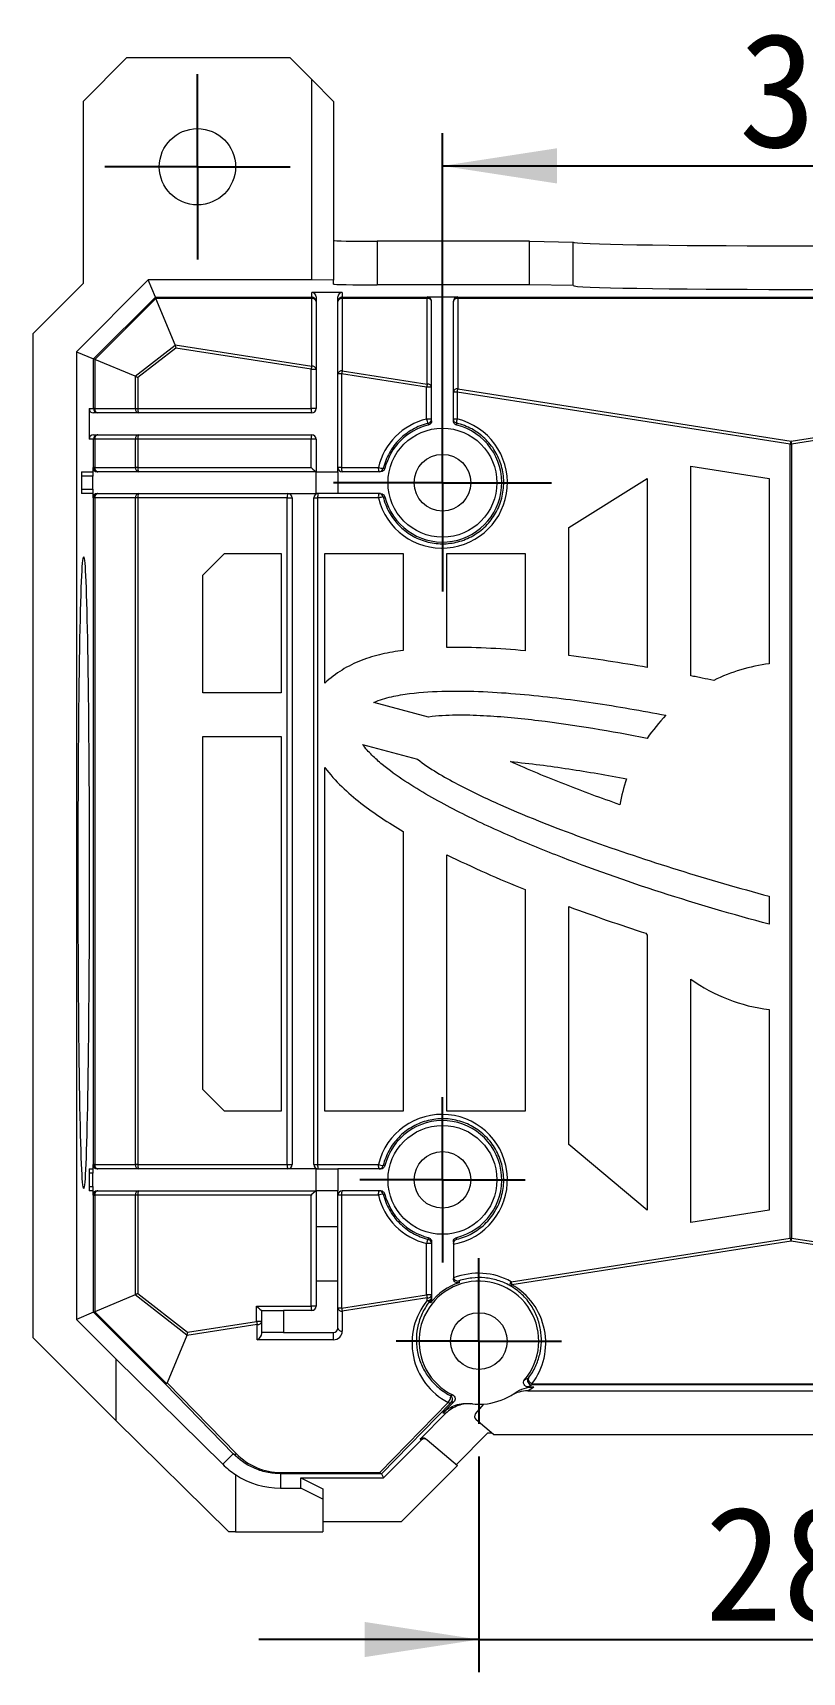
# Model space of a CAD drawing. Header units: millimetres. Extents: x 2 to 443, y 2 to 313.
# Drawn here: x 291.8 to 327.2, y 133.2 to 208.5 of the extents above; entities that cross this region are included whole.
import ezdxf

# ---------------------------------------------------------------- set-up
doc = ezdxf.new("R2010")
doc.units = ezdxf.units.MM
doc.header["$LTSCALE"] = 1.5
doc.layers.add('SLD-0', color=179, linetype='Continuous')
doc.styles.add('SLDTEXTSTYLE0', font='SIMSUN.TTC', dxfattribs={"width": 0.67})
doc.styles.add('SLDTEXTSTYLE15', font='SIMSUN.TTC')
doc.dimstyles.new('SLDDIMSTYLE0', dxfattribs={"dimtxt": 5.25, "dimasz": 5.25, "dimexe": 0, "dimexo": 0.0625, "dimgap": 1.3125, "dimtad": 2, "dimrnd": 1e-09, "dimzin": 12, "dimdsep": 46, "dimtxsty": 'SLDTEXTSTYLE0', "dimsah": 1, "dimcen": 0.09, "dimadec": 0, "dimazin": 3, "dimtfac": 1, "dimtofl": 0, "dimtmove": 0, "dimatfit": 3, "dimfxl": 0, "dimfrac": 2, "dimtolj": 1, "dimtzin": 12, "dimarcsym": 0})
doc.dimstyles.new('SLDDIMSTYLE1', dxfattribs={"dimtxt": 5.25, "dimasz": 5.25, "dimexe": 0, "dimexo": 0.0625, "dimgap": 1.3125, "dimtad": 2, "dimrnd": 1e-09, "dimzin": 12, "dimdsep": 46, "dimtxsty": 'SLDTEXTSTYLE0', "dimsah": 1, "dimcen": 0.09, "dimadec": 0, "dimazin": 3, "dimtfac": 1, "dimtmove": 0, "dimatfit": 0, "dimfxl": 0, "dimfrac": 2, "dimtolj": 1, "dimtzin": 12, "dimarcsym": 0})

# ---------------------------------------------------------------- blocks, each defined once
blk = doc.blocks.new('_D_6')
at = {"layer": 'SLD-0', "color": 5}
for p, q in [((310.646, 189.291), (310.646, 203.882)), ((342.646, 189.291), (342.646, 203.882)), ((310.646, 202.382), (342.646, 202.382))]:
    blk.add_line(p, q, dxfattribs=at)
for points in [[(310.646, 202.382), (315.896, 201.575), (315.896, 203.19)], [(342.646, 202.382), (337.396, 203.19), (337.396, 201.575)]]:
    blk.add_solid(points, dxfattribs=at)
at = {"layer": 'SLD-0', "color": 5, "insert": (324.243, 208.491), "char_height": 5.25, "attachment_point": 1, "style": 'SLDTEXTSTYLE15'}
blk.add_mtext('32', dxfattribs=at)
blk = doc.blocks.new('_D_7')
at = {"layer": 'SLD-0', "color": 5}
for p, q in [((312.317, 143.141), (312.317, 133.242)), ((340.974, 143.141), (340.974, 133.242)), ((312.317, 134.742), (302.221, 134.742)), ((312.317, 134.742), (340.974, 134.742)), ((340.974, 134.742), (351.07, 134.742))]:
    blk.add_line(p, q, dxfattribs=at)
for points in [[(312.317, 134.742), (307.067, 135.55), (307.067, 133.934)], [(340.974, 134.742), (346.224, 133.934), (346.224, 135.55)]]:
    blk.add_solid(points, dxfattribs=at)
at = {"layer": 'SLD-0', "color": 5, "insert": (322.685, 140.851), "char_height": 5.25, "attachment_point": 1, "style": 'SLDTEXTSTYLE15'}
blk.add_mtext('28.66', dxfattribs=at)
blk = doc.blocks.new('SW_CENTERMARKSYMBOL_5')
at = {"layer": 'SLD-0', "color": 0}
for p, q in [((0, 2.5), (0, 3.8)), ((0, 0), (0, 2.5)), ((-2.5, 0), (-3.8, 0)), ((0, 0), (-2.5, 0)), ((0, 0), (0, -2.5)), ((0, 0), (2.5, 0)), ((2.5, 0), (3.8, 0)), ((0, -2.5), (0, -3.8))]:
    blk.add_line(p, q, dxfattribs=at)
blk = doc.blocks.new('SW_CENTERMARKSYMBOL_6')
at = {"layer": 'SLD-0', "color": 0}
for p, q in [((0, 2.5), (0, 5)), ((0, 0), (0, 2.5)), ((-2.5, 0), (-5, 0)), ((0, 0), (-2.5, 0)), ((0, 0), (0, -2.5)), ((0, 0), (2.5, 0)), ((2.5, 0), (5, 0)), ((0, -2.5), (0, -5))]:
    blk.add_line(p, q, dxfattribs=at)
blk = doc.blocks.new('SW_CENTERMARKSYMBOL_8')
at = {"layer": 'SLD-0', "color": 0}
for p, q in [((0, 2.5), (0, 4.25)), ((0, 0), (0, 2.5)), ((-2.5, 0), (-4.25, 0)), ((0, 0), (-2.5, 0)), ((0, 0), (0, -2.5)), ((0, 0), (2.5, 0)), ((2.5, 0), (4.25, 0)), ((0, -2.5), (0, -4.25))]:
    blk.add_line(p, q, dxfattribs=at)
blk = doc.blocks.new('SW_CENTERMARKSYMBOL_9')
at = {"layer": 'SLD-0', "color": 0}
for p, q in [((0, 2.5), (0, 3.8)), ((0, 0), (0, 2.5)), ((-2.5, 0), (-3.8, 0)), ((0, 0), (-2.5, 0)), ((0, 0), (0, -2.5)), ((0, 0), (2.5, 0)), ((2.5, 0), (3.8, 0)), ((0, -2.5), (0, -3.8))]:
    blk.add_line(p, q, dxfattribs=at)

msp = doc.modelspace()

# ---------------------------------------------------------------- linework, layer by layer
at = {"color": 7, "linetype": 'Continuous', "lineweight": 15}
for p, q in [((296.146, 207.341), (294.146, 205.341)), ((303.646, 207.341), (296.146, 207.341)), ((304.646, 206.341), (303.646, 207.341)), ((304.646, 197.149), (304.646, 206.341)), ((304.646, 206.341), (305.646, 205.341)), ((294.146, 205.341), (294.146, 196.984)), ((305.646, 205.341), (305.646, 197.132)), ((307.646, 198.922), (307.646, 196.922)), ((314.646, 198.922), (307.646, 198.922)), ((314.646, 196.922), (314.646, 198.922)), ((314.646, 198.922), (316.646, 198.887)), ((316.646, 196.887), (316.646, 198.887)), ((294.146, 196.984), (291.837, 194.676)), ((297.139, 197.149), (293.837, 193.847)), ((304.646, 197.149), (297.139, 197.149)), ((297.467, 196.357), (297.139, 197.149)), ((305.646, 197.132), (304.646, 197.149)), ((306.046, 196.568), (304.646, 196.568)), ((304.646, 196.357), (304.646, 196.568)), ((305.646, 196.957), (305.646, 197.132)), ((306.046, 196.568), (306.046, 196.357)), ((314.646, 196.922), (307.646, 196.922)), ((316.646, 196.887), (314.646, 196.922)), ((294.629, 193.519), (297.467, 196.357)), ((297.492, 196.299), (294.688, 193.495)), ((297.467, 196.357), (304.646, 196.357)), ((304.646, 196.299), (297.492, 196.299)), ((298.372, 194.172), (297.492, 196.299)), ((304.646, 196.357), (304.646, 196.299)), ((304.646, 193.192), (304.646, 196.299)), ((304.846, 196.368), (304.846, 191.241)), ((305.846, 188.341), (305.846, 196.368)), ((306.046, 196.357), (309.946, 196.357)), ((306.046, 196.299), (306.046, 196.357)), ((306.046, 196.299), (306.046, 192.973)), ((309.946, 196.299), (306.046, 196.299)), ((309.946, 196.367), (311.346, 196.367)), ((309.946, 196.357), (309.946, 196.367)), ((309.946, 196.357), (309.946, 196.299)), ((309.946, 192.364), (309.946, 196.299)), ((310.146, 190.68), (310.146, 196.167)), ((311.146, 190.68), (311.146, 196.167)), ((311.346, 196.367), (311.346, 196.357)), ((311.346, 196.357), (341.946, 196.357)), ((311.346, 196.299), (311.346, 196.357)), ((311.346, 196.299), (311.346, 192.145)), ((341.946, 196.299), (311.346, 196.299)), ((291.837, 194.676), (291.837, 148.606)), ((296.545, 192.726), (298.377, 194.154)), ((298.372, 194.172), (304.646, 193.192)), ((293.837, 193.847), (293.837, 149.435)), ((293.837, 193.847), (294.629, 193.519)), ((294.629, 191.241), (294.629, 193.519)), ((294.688, 193.495), (294.688, 191.241)), ((296.545, 192.726), (294.688, 193.495)), ((298.404, 194.021), (296.663, 192.664)), ((304.615, 193.05), (298.404, 194.021)), ((296.553, 191.241), (296.553, 192.722)), ((296.663, 192.664), (296.663, 191.241)), ((304.615, 191.241), (304.615, 193.05)), ((304.615, 193.05), (304.846, 193.05)), ((306.015, 192.831), (305.846, 192.831)), ((306.015, 192.831), (306.015, 188.541)), ((309.915, 192.222), (306.015, 192.831)), ((306.046, 192.973), (309.946, 192.364)), ((309.915, 190.761), (309.915, 192.222)), ((310.146, 192.222), (309.915, 192.222)), ((311.315, 192.003), (311.146, 192.003)), ((311.315, 192.003), (311.315, 190.765)), ((326.615, 189.613), (311.315, 192.003)), ((311.346, 192.145), (326.646, 189.754)), ((326.646, 189.754), (341.946, 192.145)), ((341.976, 192.003), (326.676, 189.613)), ((294.419, 191.241), (294.629, 191.241)), ((294.419, 191.241), (294.419, 189.841)), ((294.688, 191.241), (294.629, 191.241)), ((294.688, 191.241), (296.553, 191.241)), ((296.553, 191.241), (296.663, 191.241)), ((296.663, 191.241), (304.615, 191.241)), ((304.846, 191.241), (304.615, 191.241)), ((304.646, 191.041), (294.619, 191.041)), ((310.146, 190.761), (309.915, 190.761)), ((309.992, 190.566), (309.993, 190.486)), ((311.146, 190.765), (311.315, 190.765)), ((311.298, 190.486), (311.299, 190.57)), ((294.629, 189.841), (294.419, 189.841)), ((294.619, 190.041), (304.646, 190.041)), ((294.629, 188.541), (294.629, 189.841)), ((294.688, 189.841), (294.629, 189.841)), ((296.553, 189.841), (294.688, 189.841)), ((294.688, 189.841), (294.688, 188.541)), ((296.553, 188.541), (296.553, 189.841)), ((296.663, 189.841), (296.553, 189.841)), ((304.615, 189.841), (296.663, 189.841)), ((296.663, 189.841), (296.663, 188.541)), ((304.615, 188.541), (304.615, 189.841)), ((304.846, 189.841), (304.615, 189.841)), ((304.846, 189.841), (304.846, 188.341)), ((326.615, 153.169), (326.615, 189.613)), ((326.615, 189.613), (326.676, 189.613)), ((326.676, 189.613), (326.676, 153.169)), ((294.07, 188.141), (294.07, 187.541)), ((294.593, 188.141), (294.07, 188.141)), ((294.073, 188.341), (294.593, 188.341)), ((294.593, 188.541), (294.629, 188.541)), ((294.593, 188.541), (294.593, 188.341)), ((294.593, 188.341), (294.593, 188.141)), ((294.593, 187.541), (294.593, 188.141)), ((294.688, 188.541), (294.629, 188.541)), ((294.688, 188.541), (296.553, 188.541)), ((304.846, 188.341), (294.793, 188.341)), ((296.663, 188.541), (296.553, 188.541)), ((296.663, 188.541), (304.615, 188.541)), ((304.846, 188.341), (305.846, 188.341)), ((304.846, 187.341), (304.846, 188.341)), ((306.015, 188.541), (305.846, 188.541)), ((305.846, 188.341), (305.846, 187.341)), ((306.015, 188.541), (307.701, 188.541)), ((307.807, 188.341), (306.046, 188.341)), ((308.001, 188.493), (307.926, 188.494)), ((322.046, 188.6), (325.646, 188.037)), ((322.046, 178.979), (322.046, 188.6)), ((294.07, 187.541), (294.593, 187.541)), ((294.593, 187.541), (294.593, 187.341)), ((316.446, 185.788), (320.046, 188.037)), ((320.046, 188.037), (320.046, 179.358)), ((325.646, 188.037), (325.646, 179.528)), ((294.593, 187.341), (294.073, 187.341)), ((294.593, 187.341), (294.593, 187.141)), ((294.629, 187.141), (294.593, 187.141)), ((294.629, 156.541), (294.629, 187.141)), ((294.688, 187.141), (294.629, 187.141)), ((296.553, 187.141), (294.688, 187.141)), ((294.688, 187.141), (294.688, 156.541)), ((294.793, 187.341), (304.846, 187.341)), ((296.553, 156.541), (296.553, 187.141)), ((296.663, 187.141), (296.553, 187.141)), ((303.515, 187.141), (296.663, 187.141)), ((296.663, 187.141), (296.663, 156.541)), ((303.515, 156.541), (303.515, 187.141)), ((303.515, 187.141), (303.746, 187.141)), ((303.746, 187.141), (303.746, 156.541)), ((304.746, 156.541), (304.746, 187.141)), ((304.746, 187.141), (304.915, 187.141)), ((305.846, 187.341), (304.846, 187.341)), ((304.915, 187.141), (304.915, 156.541)), ((307.701, 187.141), (304.915, 187.141)), ((307.807, 187.341), (305.846, 187.341)), ((307.926, 187.188), (308.001, 187.189)), ((316.446, 179.908), (316.446, 185.788)), ((299.646, 183.591), (300.646, 184.591)), ((300.646, 184.591), (303.246, 184.591)), ((303.246, 184.591), (303.246, 178.191)), ((305.246, 184.591), (308.846, 184.591)), ((305.246, 178.646), (305.246, 184.591)), ((308.846, 184.591), (308.846, 180.14)), ((310.846, 184.591), (314.446, 184.591)), ((310.846, 180.275), (310.846, 184.591)), ((314.446, 184.591), (314.446, 180.124)), ((299.646, 178.191), (299.646, 183.591)), ((303.246, 178.191), (299.646, 178.191)), ((310.009, 177.084), (307.496, 177.757)), ((299.646, 159.991), (299.646, 176.191)), ((299.646, 176.191), (303.246, 176.191)), ((303.246, 176.191), (303.246, 158.991)), ((306.979, 175.826), (309.492, 175.152)), ((305.246, 158.991), (305.246, 174.767)), ((308.846, 171.837), (308.846, 158.991)), ((310.846, 158.991), (310.846, 170.766)), ((314.446, 169.161), (314.446, 158.991)), ((325.646, 168.858), (325.646, 167.572)), ((316.446, 157.467), (316.446, 168.385)), ((320.046, 167.07), (320.046, 154.447)), ((322.046, 153.884), (322.046, 165.046)), ((325.646, 163.654), (325.646, 154.447)), ((300.646, 158.991), (299.646, 159.991)), ((303.246, 158.991), (300.646, 158.991)), ((308.846, 158.991), (305.246, 158.991)), ((314.446, 158.991), (310.846, 158.991)), ((320.046, 154.447), (316.446, 157.467)), ((294.593, 156.541), (294.629, 156.541)), ((294.593, 156.541), (294.593, 156.341)), ((294.688, 156.541), (294.629, 156.541)), ((294.688, 156.541), (296.553, 156.541)), ((296.663, 156.541), (296.553, 156.541)), ((296.663, 156.541), (303.515, 156.541)), ((303.515, 156.541), (303.746, 156.541)), ((304.746, 156.541), (304.915, 156.541)), ((304.915, 156.541), (307.701, 156.541)), ((294.419, 156.141), (294.419, 155.541)), ((294.593, 156.141), (294.419, 156.141)), ((294.422, 156.341), (294.593, 156.341)), ((294.593, 156.341), (294.593, 156.141)), ((294.593, 155.541), (294.593, 156.141)), ((304.846, 156.341), (294.793, 156.341)), ((304.846, 155.341), (304.846, 156.341)), ((304.846, 156.341), (305.846, 156.341)), ((305.846, 156.341), (305.846, 155.341)), ((307.807, 156.341), (305.846, 156.341)), ((308.001, 156.493), (307.926, 156.494)), ((294.419, 155.541), (294.593, 155.541)), ((294.593, 155.341), (294.422, 155.341)), ((294.593, 155.541), (294.593, 155.341)), ((294.593, 155.341), (294.593, 155.141)), ((294.629, 155.141), (294.593, 155.141)), ((294.629, 149.763), (294.629, 155.141)), ((294.629, 155.141), (294.688, 155.141)), ((296.553, 155.141), (294.688, 155.141)), ((294.688, 155.141), (294.688, 149.787)), ((294.793, 155.341), (304.846, 155.341)), ((296.553, 150.56), (296.553, 155.141)), ((296.663, 155.141), (296.553, 155.141)), ((304.615, 155.141), (296.663, 155.141)), ((296.663, 155.141), (296.663, 150.618)), ((304.615, 150.041), (304.615, 155.141)), ((305.846, 155.341), (304.846, 155.341)), ((304.846, 155.341), (304.846, 153.691)), ((305.846, 153.691), (305.846, 155.341)), ((306.015, 155.141), (305.846, 155.141)), ((306.015, 155.141), (306.015, 149.951)), ((307.701, 155.141), (306.015, 155.141)), ((307.807, 155.341), (306.046, 155.341)), ((307.926, 155.188), (308.001, 155.189)), ((325.646, 154.447), (322.046, 153.884)), ((305.846, 153.691), (304.846, 153.691)), ((304.846, 153.691), (304.846, 151.191)), ((305.846, 151.191), (305.846, 153.691)), ((309.915, 150.56), (309.915, 152.921)), ((310.146, 152.921), (309.915, 152.921)), ((309.993, 153.196), (309.992, 153.116)), ((310.146, 153.002), (310.146, 150.325)), ((311.146, 153.002), (311.146, 151.31)), ((311.299, 153.112), (311.298, 153.196)), ((313.8, 151.167), (326.615, 153.169)), ((326.646, 153.028), (313.83, 151.026)), ((326.615, 153.169), (326.676, 153.169)), ((339.461, 151.026), (326.646, 153.028)), ((326.676, 153.169), (339.492, 151.167)), ((296.545, 150.556), (294.688, 149.787)), ((298.912, 148.712), (296.545, 150.556)), ((296.663, 150.618), (298.939, 148.845)), ((304.846, 151.191), (304.846, 150.041)), ((305.846, 151.191), (304.846, 151.191)), ((305.846, 149.041), (305.846, 151.191)), ((306.015, 149.951), (309.915, 150.56)), ((310.146, 150.56), (309.915, 150.56)), ((294.629, 149.763), (293.837, 149.435)), ((297.909, 146.483), (294.629, 149.763)), ((294.688, 149.787), (297.982, 146.493)), ((302.115, 150.041), (304.615, 150.041)), ((302.115, 149.341), (302.115, 150.041)), ((302.343, 149.841), (302.346, 149.841)), ((302.346, 148.841), (302.346, 149.841)), ((302.346, 149.841), (303.346, 149.841)), ((303.346, 149.841), (303.346, 148.841)), ((304.646, 149.841), (303.346, 149.841)), ((304.846, 150.041), (304.615, 150.041)), ((306.015, 149.951), (305.846, 149.951)), ((309.946, 150.419), (306.046, 149.809)), ((306.046, 149.809), (306.046, 148.9)), ((309.946, 150.304), (309.946, 150.419)), ((293.837, 149.435), (295.646, 147.627)), ((302.146, 149.2), (298.907, 148.694)), ((298.939, 148.845), (302.115, 149.341)), ((302.346, 149.341), (302.115, 149.341)), ((302.146, 148.5), (302.146, 149.2)), ((291.837, 148.606), (295.646, 144.798)), ((298.907, 148.694), (298.009, 146.526)), ((305.646, 148.5), (302.146, 148.5)), ((303.346, 148.841), (302.346, 148.841)), ((302.346, 148.782), (302.346, 148.841)), ((303.346, 148.841), (305.646, 148.841)), ((305.646, 148.5), (305.646, 148.841)), ((295.646, 147.627), (295.646, 144.798)), ((300.56, 142.785), (295.646, 147.627)), ((301.044, 143.269), (297.909, 146.483)), ((298.009, 146.526), (301.186, 143.269)), ((314.562, 146.157), (338.729, 146.157)), ((314.57, 146.336), (314.841, 146.336)), ((314.753, 146.483), (314.753, 146.425)), ((314.753, 146.483), (338.538, 146.483)), ((338.538, 146.425), (314.753, 146.425)), ((307.77, 142.412), (310.905, 145.626)), ((311.046, 145.626), (307.854, 142.353)), ((310.666, 145.141), (311.17, 145.646)), ((312.166, 145.104), (312.54, 145.55)), ((300.833, 139.687), (295.646, 144.798)), ((309.617, 143.937), (310.805, 145.125)), ((312.985, 144.157), (312.191, 144.822)), ((307.935, 142.157), (309.671, 143.892)), ((309.671, 143.892), (309.617, 143.937)), ((309.887, 143.949), (309.941, 143.904)), ((309.941, 143.904), (311.338, 142.731)), ((311.285, 142.776), (312.734, 144.226)), ((312.734, 144.226), (312.901, 144.226)), ((312.985, 144.157), (340.306, 144.157)), ((300.56, 142.785), (301.044, 143.269)), ((301.146, 142.314), (301.146, 139.69)), ((303.217, 142.412), (303.217, 142.354)), ((303.217, 142.412), (307.77, 142.412)), ((303.217, 142.354), (303.217, 141.69)), ((307.843, 142.354), (303.217, 142.354)), ((307.854, 142.353), (307.935, 142.157)), ((308.763, 140.157), (311.338, 142.731)), ((303.217, 141.69), (304.146, 141.69)), ((304.146, 142.157), (307.935, 142.157)), ((304.146, 141.69), (304.146, 142.157)), ((304.146, 142.157), (305.146, 141.656)), ((305.146, 141.19), (304.146, 141.69)), ((305.146, 141.656), (305.146, 141.19)), ((305.146, 141.19), (305.146, 139.69)), ((305.146, 140.157), (308.763, 140.157)), ((301.146, 139.69), (300.833, 139.687)), ((301.146, 139.69), (305.146, 139.69))]:
    msp.add_line(p, q, dxfattribs=at)
at = {"color": 7, "linetype": 'Continuous', "lineweight": 15, "flags": 128}
for points in [[(297.492, 196.299), (297.481, 196.323), (297.474, 196.341), (297.469, 196.353), (297.467, 196.357)], [(294.688, 193.495), (294.664, 193.505), (294.645, 193.513), (294.634, 193.517), (294.629, 193.519)], [(294.629, 149.763), (294.634, 149.765), (294.645, 149.769), (294.664, 149.777), (294.688, 149.787)], [(314.593, 146.744), (314.58, 146.716), (314.578, 146.681), (314.587, 146.644), (314.606, 146.605), (314.634, 146.567), (314.669, 146.533), (314.71, 146.504), (314.753, 146.483)], [(310.905, 145.626), (310.937, 145.663), (310.967, 145.708), (310.993, 145.757), (311.011, 145.808), (311.021, 145.855), (311.022, 145.895), (311.015, 145.926), (310.998, 145.944)]]:
    msp.add_lwpolyline(points, dxfattribs=at)
at = {"color": 7, "linetype": 'Continuous', "lineweight": 15}
for centre, radius in [((299.396, 202.341), 1.75), ((310.646, 187.841), 2.5), ((310.646, 187.841), 1.3), ((310.646, 155.841), 2.5), ((310.646, 155.841), 1.3), ((312.317, 148.441), 1.3)]:
    msp.add_circle(centre, radius, dxfattribs=at)
for centre, radius, start, end in [((304.646, 196.157), 0.2, 0.00423, 90.00484), ((304.671, 196.122), 0.179, 11.42201, 98.04913), ((306.046, 196.157), 0.2, 89.99516, 179.99577), ((306.021, 196.122), 0.179, 81.95087, 168.57799), ((309.946, 196.157), 0.2, 0.00423, 90.00484), ((309.971, 196.122), 0.179, 11.42201, 98.04913), ((311.346, 196.157), 0.2, 89.99505, 179.99588), ((311.321, 196.122), 0.179, 81.95075, 168.57811), ((305.614, 192.906), 1.01, 163.57366, 171.79511), ((304.671, 193.015), 0.179, 11.4213, 98.04984), ((306.021, 192.796), 0.179, 81.95087, 168.57799), ((307.014, 192.687), 1.01, 163.57563, 171.79314), ((310.914, 192.078), 1.009, 163.57295, 171.79583), ((309.971, 192.187), 0.179, 11.42201, 98.04913), ((311.321, 191.968), 0.179, 81.94938, 168.57949), ((312.314, 191.859), 1.01, 163.57425, 171.79452), ((294.829, 191.241), 0.2, 179.99592, 269.99554), ((294.865, 191.216), 0.179, 171.95011, 258.57804), ((296.729, 191.216), 0.179, 171.95144, 258.57742), ((297.01, 191.192), 0.35, 171.99511, 205.55656), ((304.962, 191.192), 0.35, 171.99511, 205.55656), ((304.646, 191.241), 0.2, 270, 0), ((310.646, 187.841), 2.724, 193.85205, 76.14795), ((310.646, 187.841), 2.724, 103.85205, 166.14795), ((310.301, 190.802), 0.389, 186.10381, 217.35227), ((309.946, 190.761), 0.2, 283.47437, 359.99675), ((311.346, 190.765), 0.2, 180.00236, 256.54444), ((311.648, 190.64), 0.356, 159.47169, 191.30583), ((294.829, 189.841), 0.2, 90.00392, 180.00462), ((294.865, 189.866), 0.179, 101.4214, 188.05045), ((296.729, 189.866), 0.179, 101.42201, 188.04913), ((297.01, 189.89), 0.35, 154.4431, 188.00524), ((304.962, 189.89), 0.35, 154.4431, 188.00524), ((304.646, 189.841), 0.2, 0, 90), ((327.614, 189.469), 1.01, 163.57421, 171.79444), ((325.677, 189.469), 1.01, 8.20556, 16.42579), ((294.829, 188.541), 0.2, 179.99538, 269.99608), ((294.865, 188.516), 0.179, 171.94955, 258.5786), ((296.729, 188.516), 0.179, 171.95087, 258.57799), ((297.01, 188.492), 0.35, 171.99476, 205.5569), ((306.046, 188.541), 0.2, 180, 270), ((306.362, 188.492), 0.35, 171.99476, 205.5569), ((308.048, 188.492), 0.35, 171.99476, 205.5569), ((308.162, 190.197), 1.719, 254.44959, 262.12356), ((307.732, 188.541), 0.2, 270.00291, 346.49786), ((294.829, 187.141), 0.2, 90.00446, 180.00408), ((294.865, 187.166), 0.179, 101.42196, 188.04989), ((296.729, 187.166), 0.179, 101.42258, 188.04856), ((297.01, 187.19), 0.35, 154.44344, 188.00489), ((303.862, 187.19), 0.35, 154.44344, 188.00489), ((303.546, 187.141), 0.2, 0, 90), ((304.946, 187.141), 0.2, 90, 180), ((305.262, 187.19), 0.35, 154.44344, 188.00489), ((308.048, 187.19), 0.35, 154.44344, 188.00489), ((308.162, 185.484), 1.72, 97.87667, 105.54927), ((307.732, 187.141), 0.2, 13.50132, 89.99723), ((326.646, 171.591), 8, 97.18076, 116.33786), ((326.646, 171.591), 8, 135.83768, 145.65288), ((326.646, 171.591), 8, 160.59647, 169.40352), ((326.646, 171.591), 8, 213.66257, 214.41151), ((326.646, 171.591), 8, 234.90037, 262.81924), ((310.646, 155.841), 2.724, 283.85205, 166.14795), ((294.829, 156.541), 0.2, 179.99553, 269.99566), ((294.865, 156.516), 0.179, 171.94977, 258.57813), ((296.729, 156.516), 0.179, 171.95109, 258.57752), ((297.01, 156.492), 0.35, 171.99498, 205.55661), ((303.862, 156.492), 0.35, 171.99498, 205.55661), ((303.546, 156.541), 0.2, 270, 0), ((304.946, 156.541), 0.2, 180, 270), ((305.262, 156.492), 0.35, 171.99498, 205.55661), ((308.048, 156.492), 0.35, 171.99498, 205.55661), ((308.162, 158.197), 1.719, 254.44979, 262.12381), ((307.732, 156.541), 0.2, 270.00309, 346.49835), ((294.829, 155.141), 0.2, 90.00381, 180.00473), ((294.865, 155.166), 0.179, 101.42127, 188.05058), ((296.729, 155.166), 0.179, 101.42189, 188.04925), ((297.01, 155.19), 0.35, 154.44302, 188.00532), ((306.046, 155.141), 0.2, 90, 180), ((306.362, 155.19), 0.35, 154.44302, 188.00532), ((308.048, 155.19), 0.35, 154.44302, 188.00532), ((308.162, 153.485), 1.719, 97.87619, 105.55021), ((307.732, 155.141), 0.2, 13.50154, 89.99735), ((310.646, 155.841), 2.724, 193.85205, 256.14795), ((310.301, 152.88), 0.389, 142.64789, 173.89566), ((309.946, 152.921), 0.2, 0.00347, 76.52595), ((327.614, 153.314), 1.01, 188.20604, 196.42531), ((325.677, 153.314), 1.01, 343.57469, 351.79396), ((312.317, 148.441), 2.75, 319.7827, 244.10284), ((310.914, 150.704), 1.009, 188.20391, 196.42731), ((309.971, 150.595), 0.179, 261.94989, 348.57897), ((312.317, 148.441), 2.829, 108.7118, 141.5435), ((386.668, 152.645), 75.274, 181.09501, 181.16084), ((314.101, 150.953), 0.37, 144.62613, 173.90579), ((313.755, 151.086), 0.0965, 256.84727, 321.14605), ((314.799, 151.311), 1.01, 188.20648, 196.42546), ((304.962, 149.992), 0.35, 171.99476, 205.5569), ((304.646, 150.041), 0.2, 270, 0), ((306.021, 149.986), 0.179, 191.4213, 278.04984), ((307.014, 150.095), 1.01, 188.20633, 196.4249), ((309.971, 150.481), 0.179, 261.95087, 348.57799), ((310.013, 150.421), 0.135, 240.05907, 309.17437), ((309.946, 150.446), 0.2, 319.77277, 359.99758), ((303.114, 149.485), 1.01, 188.20471, 196.42652), ((302.171, 149.377), 0.179, 261.95144, 348.57742), ((305.646, 149.041), 0.2, 270, 0), ((306.021, 149.076), 0.179, 191.4213, 278.04984), ((305.646, 148.9), 0.4, 270, 0), ((314.753, 146.625), 0.2, 143.34674, 269.94759), ((312.317, 148.441), 2.9, 300.66437, 304.98433), ((312.317, 149.941), 4.4, 300.67604, 304.99471), ((310.975, 145.732), 0.127, 236.15666, 303.85994), ((310.905, 145.768), 0.2, 315.03002, 62.12399), ((312.317, 148.441), 2.9, 264.11028, 274.4132), ((312.317, 148.441), 2.9, 274.4132, 300.66437), ((311.257, 149.502), 4.4, 262.28057, 264.10261), ((312.32, 144.976), 0.2, 140, 230), ((301.115, 143.374), 0.127, 236.1407, 303.84269), ((303.217, 145.441), 3.751, 236.48185, 270)]:
    msp.add_arc(centre, radius, start, end, dxfattribs=at)
for centre, major_axis, ratio, start_param, end_param in [((307.646, 198.957), (2, 0), 0.017455, 3.141593, 4.712389), ((326.646, 198.887), (10, 0), 0.017455, 3.141593, 6.283185), ((304.646, 196.368), (0, 0.2), 0.999848, 4.712389, 6.283185), ((307.646, 196.957), (2, 0), 0.017455, 3.141593, 4.712389), ((306.046, 196.368), (0, -0.2), 0.999848, 3.141593, 4.712389), ((326.646, 196.887), (10, 0), 0.017455, 3.141593, 6.283185), ((309.946, 196.167), (0, 0.2), 0.999848, 4.712389, 6.283185), ((311.346, 196.167), (0, -0.2), 0.999848, 3.141593, 4.712389), ((298.007, 194.087), (0.369, 0.07), 0.438293, 6.259792, 6.374322), ((298.435, 194.021), (-0.055, 0.211), 0.137485, 0.85242, 1.535206), ((296.359, 192.403), (0.196, 0.318), 0.434147, 0.017901, 0.070285), ((296.694, 192.664), (0.2, -0.098), 0.061398, 3.956981, 4.587383), ((294.619, 191.241), (0.2, 0), 0.999848, 3.141593, 4.712389), ((310.623, 187.841), (3.004, 0), 0.999996, 3.376741, 7.621637), ((310.623, 187.841), (3.004, 0), 0.999996, 1.80875, 2.906444), ((294.619, 189.841), (-0.2, 0), 0.999848, 4.712389, 6.283185), ((294.073, 188.141), (0, 0.2), 0.017455, 0, 1.570796), ((294.793, 188.541), (0.2, 0), 0.999848, 3.141593, 4.712389), ((304.646, 188.541), (-0.199, 0.199), 0.077654, 1.493298, 3.064094), ((294.073, 187.541), (0, 0.2), 0.017455, 1.570796, 3.141593), ((294.793, 187.141), (-0.2, 0), 0.999848, 4.712389, 6.283185), ((310.623, 155.841), (3.004, 0), 0.999996, 4.887247, 9.189629), ((294.793, 156.541), (0.2, 0), 0.999848, 3.141593, 4.712389), ((294.422, 156.141), (0, 0.2), 0.017455, 0, 1.570796), ((294.422, 155.541), (0, 0.2), 0.017455, 1.570796, 3.141593), ((294.793, 155.141), (-0.2, 0), 0.999848, 4.712389, 6.283185), ((304.646, 155.141), (0.199, 0.199), 0.077654, 0.077498, 1.648295), ((310.623, 155.841), (3.004, 0), 0.999996, 3.376741, 4.474436), ((312.295, 148.441), (3.114, 0), 0.999996, 1.066394, 1.945517), ((296.359, 150.879), (-0.196, 0.318), 0.434147, 3.071308, 3.123691), ((296.694, 150.618), (0.2, 0.098), 0.061398, 1.695803, 2.326204), ((312.317, 148.353), (0, 3.071), 0.999848, 4.057836, 5.767859), ((302.146, 150.041), (0.199, -0.199), 0.077654, 4.634891, 6.205687), ((312.317, 148.353), (0, 3.071), 0.999848, 0.882474, 2.663679), ((298.542, 148.778), (0.369, -0.07), 0.438293, 6.192049, 6.306579), ((298.97, 148.845), (0.055, 0.211), 0.137485, 1.606387, 2.289172), ((302.146, 148.641), (0.185, 0.185), 0.414214, 4.31969, 5.890486), ((298.05, 146.625), (0.142, 0.141), 0.321049, 3.161052, 3.928997), ((297.769, 146.913), (-0.212, 0.419), 0.316485, 3.141967, 3.406999), ((309.758, 143.796), (-0.153, 0.129), 0.999847, 4.712389, 6.195932), ((309.812, 143.751), (-0.153, 0.129), 0.999847, 4.712389, 6.195932), ((303.217, 145.25), (0, 2.838), 0.999848, 2.343774, 3.141593), ((303.178, 145.441), (3.729, 0), 0.999945, 3.934424, 4.136144), ((307.77, 142.554), (-0.084, 0.198), 0.321049, 2.221673, 2.989617), ((307.572, 142.35), (0.282, 0.003), 0.015369, 0.006204, 0.271236)]:
    msp.add_ellipse(centre, major_axis=major_axis, ratio=ratio, start_param=start_param, end_param=end_param, dxfattribs=at)
msp.add_ellipse((294.174, 169.941), major_axis=(0, 14.5), ratio=0.017455, dxfattribs=at)
for points, knots in [([(307.926, 187.188), (307.985, 186.943), (308.077, 186.707), (308.317, 186.271), (308.467, 186.068), (308.811, 185.712), (309.007, 185.558), (309.433, 185.304), (309.659, 185.207), (310.135, 185.074), (310.381, 185.039), (310.872, 185.034), (311.121, 185.065), (311.477, 185.157), (311.593, 185.196), (311.822, 185.289), (311.935, 185.343), (312.257, 185.527), (312.453, 185.675), (312.808, 186.028), (312.959, 186.224), (313.145, 186.547), (313.201, 186.66), (313.295, 186.891), (313.335, 187.009), (313.429, 187.369), (313.461, 187.622), (313.457, 187.995), (313.447, 188.119), (313.412, 188.365), (313.385, 188.489), (313.282, 188.85), (313.184, 189.077), (312.925, 189.506), (312.769, 189.7), (312.41, 190.041), (312.207, 190.189), (311.775, 190.424), (311.541, 190.513), (311.299, 190.57)], [0, 0, 0, 0, 0.0625, 0.0625, 0.125, 0.125, 0.1875, 0.1875, 0.25, 0.25, 0.3125, 0.3125, 0.375, 0.375, 0.40625, 0.40625, 0.4375, 0.4375, 0.5, 0.5, 0.5625, 0.5625, 0.59375, 0.59375, 0.625, 0.625, 0.6875, 0.6875, 0.71875, 0.71875, 0.75, 0.75, 0.8125, 0.8125, 0.875, 0.875, 0.9375, 0.9375, 1, 1, 1, 1]), ([(309.992, 190.566), (309.743, 190.506), (309.502, 190.411), (309.057, 190.161), (308.849, 190.003), (308.579, 189.732), (308.495, 189.636), (308.341, 189.432), (308.269, 189.323), (308.081, 188.986), (307.987, 188.747), (307.926, 188.494)], [0, 0, 0, 0, 0.25, 0.25, 0.5, 0.5, 0.625, 0.625, 0.75, 0.75, 1, 1, 1, 1]), ([(310.146, 190.68), (310.146, 190.635), (310.131, 190.592), (310.076, 190.521), (310.037, 190.496), (309.993, 190.486)], [0, 0, 0, 0, 0.5, 0.5, 1, 1, 1, 1]), ([(311.298, 190.486), (311.254, 190.496), (311.216, 190.521), (311.161, 190.592), (311.146, 190.635), (311.146, 190.68)], [0, 0, 0, 0, 0.5, 0.5, 1, 1, 1, 1]), ([(308.001, 188.493), (307.99, 188.45), (307.965, 188.411), (307.895, 188.356), (307.851, 188.341), (307.807, 188.341)], [0, 0, 0, 0, 0.5, 0.5, 1, 1, 1, 1]), ([(307.807, 187.341), (307.851, 187.341), (307.895, 187.326), (307.965, 187.271), (307.99, 187.232), (308.001, 187.189)], [0, 0, 0, 0, 0.5, 0.5, 1, 1, 1, 1]), ([(308.846, 180.14), (308.517, 180.097), (308.191, 180.041), (307.546, 179.894), (307.227, 179.802), (306.61, 179.562), (306.313, 179.415), (305.756, 179.067), (305.494, 178.868), (305.246, 178.646)], [0, 0, 0, 0, 0.25, 0.25, 0.5, 0.5, 0.75, 0.75, 1, 1, 1, 1]), ([(323.096, 178.761), (322.921, 178.798), (322.746, 178.835), (322.571, 178.871), (322.484, 178.889), (322.396, 178.907), (322.308, 178.925), (322.221, 178.943), (322.133, 178.961), (322.046, 178.979)], [0, 0, 0, 0, 0.000542772, 0.000542772, 0.000542772, 0.000814165, 0.000814165, 0.000814165, 0.00108556, 0.00108556, 0.00108556, 0.00108556]), ([(307.496, 177.757), (307.758, 177.873), (308.028, 177.952), (308.577, 178.078), (308.856, 178.125), (309.698, 178.233), (310.26, 178.264), (311.387, 178.285), (311.952, 178.274), (313.08, 178.225), (313.643, 178.186), (315.329, 178.039), (316.45, 177.901), (318.685, 177.57), (319.797, 177.378), (320.907, 177.165)], [0, 0, 0, 0, 0.0625, 0.0625, 0.125, 0.125, 0.25, 0.25, 0.375, 0.375, 0.5, 0.5, 0.75, 0.75, 1, 1, 1, 1]), ([(320.04, 176.105), (318.385, 176.428), (316.722, 176.71), (314.212, 177.014), (313.373, 177.095), (312.11, 177.16), (311.69, 177.172), (310.849, 177.162), (310.429, 177.142), (310.009, 177.084)], [0, 0, 0, 0, 0.5, 0.5, 0.75, 0.75, 0.875, 0.875, 1, 1, 1, 1]), ([(325.646, 167.572), (323.987, 168.015), (322.34, 168.498), (319.073, 169.553), (317.452, 170.124), (315.055, 171.067), (314.262, 171.395), (312.69, 172.092), (311.913, 172.458), (310.767, 173.051), (310.389, 173.256), (309.644, 173.684), (309.276, 173.909), (308.56, 174.383), (308.212, 174.633), (307.719, 175.042), (307.559, 175.184), (307.254, 175.487), (307.109, 175.647), (306.979, 175.826)], [0, 0, 0, 0, 0.25, 0.25, 0.5, 0.5, 0.625, 0.625, 0.75, 0.75, 0.8125, 0.8125, 0.875, 0.875, 0.9375, 0.9375, 0.96875, 0.96875, 1, 1, 1, 1]), ([(305.246, 174.767), (305.715, 174.141), (306.288, 173.605), (307.518, 172.651), (308.174, 172.23), (308.846, 171.837)], [0, 0, 0, 0, 0.5, 0.5, 1, 1, 1, 1]), ([(309.492, 175.152), (309.779, 174.928), (310.083, 174.728), (310.703, 174.35), (311.021, 174.173), (311.983, 173.664), (312.639, 173.354), (314.628, 172.47), (315.981, 171.944), (318.709, 170.958), (320.085, 170.5), (322.854, 169.64), (324.246, 169.236), (325.646, 168.858)], [0, 0, 0, 0, 0.0625, 0.0625, 0.125, 0.125, 0.25, 0.25, 0.5, 0.5, 0.75, 0.75, 1, 1, 1, 1]), ([(313.775, 175.04), (314.669, 174.954), (315.559, 174.837), (317.333, 174.568), (318.218, 174.415), (319.1, 174.249)], [0, 0, 0, 0, 0.5, 0.5, 1, 1, 1, 1]), ([(318.782, 173.062), (317.935, 173.359), (317.093, 173.669), (315.422, 174.323), (314.592, 174.667), (313.775, 175.04)], [0, 0, 0, 0, 0.5, 0.5, 1, 1, 1, 1]), ([(311.299, 153.112), (311.541, 153.169), (311.775, 153.259), (312.209, 153.494), (312.413, 153.643), (312.77, 153.984), (312.926, 154.179), (313.184, 154.607), (313.283, 154.834), (313.386, 155.195), (313.412, 155.319), (313.447, 155.565), (313.457, 155.689), (313.461, 156.062), (313.429, 156.315), (313.303, 156.795), (313.206, 157.03), (312.957, 157.46), (312.805, 157.657), (312.451, 158.008), (312.255, 158.157), (311.824, 158.402), (311.593, 158.495), (311.118, 158.618), (310.868, 158.648), (310.501, 158.644), (310.378, 158.635), (310.135, 158.6), (310.012, 158.574), (309.656, 158.474), (309.431, 158.377), (309.003, 158.122), (308.809, 157.968), (308.465, 157.612), (308.315, 157.409), (308.077, 156.975), (307.985, 156.739), (307.926, 156.494)], [0, 0, 0, 0, 0.0625, 0.0625, 0.125, 0.125, 0.1875, 0.1875, 0.25, 0.25, 0.28125, 0.28125, 0.3125, 0.3125, 0.375, 0.375, 0.4375, 0.4375, 0.5, 0.5, 0.5625, 0.5625, 0.625, 0.625, 0.6875, 0.6875, 0.71875, 0.71875, 0.75, 0.75, 0.8125, 0.8125, 0.875, 0.875, 0.9375, 0.9375, 1, 1, 1, 1]), ([(308.001, 156.493), (307.99, 156.45), (307.965, 156.411), (307.895, 156.356), (307.851, 156.341), (307.807, 156.341)], [0, 0, 0, 0, 0.5, 0.5, 1, 1, 1, 1]), ([(307.807, 155.341), (307.851, 155.341), (307.895, 155.326), (307.965, 155.271), (307.99, 155.232), (308.001, 155.189)], [0, 0, 0, 0, 0.5, 0.5, 1, 1, 1, 1]), ([(307.926, 155.188), (307.987, 154.935), (308.083, 154.691), (308.334, 154.244), (308.493, 154.035), (308.764, 153.765), (308.86, 153.681), (309.064, 153.527), (309.172, 153.456), (309.506, 153.269), (309.743, 153.176), (309.992, 153.116)], [0, 0, 0, 0, 0.25, 0.25, 0.5, 0.5, 0.625, 0.625, 0.75, 0.75, 1, 1, 1, 1]), ([(309.993, 153.196), (310.037, 153.186), (310.075, 153.161), (310.13, 153.09), (310.146, 153.047), (310.146, 153.002)], [0, 0, 0, 0, 0.5, 0.5, 1, 1, 1, 1]), ([(311.146, 153.002), (311.146, 153.047), (311.161, 153.09), (311.216, 153.161), (311.254, 153.186), (311.298, 153.196)], [0, 0, 0, 0, 0.5, 0.5, 1, 1, 1, 1]), ([(311.146, 152.914), (311.146, 152.968), (311.167, 153.014), (311.224, 153.081), (311.26, 153.102), (311.299, 153.112)], [0, 0, 0, 0, 0.5, 0.5, 1, 1, 1, 1]), ([(311.41, 151.12), (311.349, 151.1), (311.281, 151.11), (311.178, 151.184), (311.146, 151.246), (311.146, 151.31)], [0, 0, 0, 0, 0.5, 0.5, 1, 1, 1, 1]), ([(311.155, 151.339), (311.174, 151.28), (311.22, 151.235), (311.316, 151.194), (311.364, 151.193), (311.408, 151.207)], [0, 0, 0, 0, 0.5, 0.5, 1, 1, 1, 1]), ([(313.733, 150.992), (313.556, 151.09), (313.369, 151.169), (312.986, 151.286), (312.791, 151.324), (312.393, 151.361), (312.19, 151.358), (311.794, 151.313), (311.6, 151.27), (311.408, 151.207)], [0, 0, 0, 0, 0.25, 0.25, 0.5, 0.5, 0.75, 0.75, 1, 1, 1, 1]), ([(314.593, 146.744), (314.724, 146.915), (314.831, 147.094), (315.001, 147.457), (315.065, 147.642), (315.155, 148.019), (315.18, 148.211), (315.193, 148.591), (315.18, 148.781), (315.117, 149.158), (315.066, 149.347), (314.922, 149.718), (314.83, 149.898), (314.602, 150.245), (314.464, 150.415), (314.138, 150.726), (313.951, 150.868), (313.733, 150.992)], [0, 0, 0, 0, 0.125, 0.125, 0.25, 0.25, 0.375, 0.375, 0.5, 0.5, 0.625, 0.625, 0.75, 0.75, 0.875, 0.875, 1, 1, 1, 1]), ([(310.098, 150.317), (309.955, 150.142), (309.838, 149.958), (309.653, 149.583), (309.583, 149.392), (309.484, 149.001), (309.456, 148.802), (309.441, 148.408), (309.453, 148.211), (309.52, 147.82), (309.574, 147.623), (309.726, 147.241), (309.824, 147.055), (310.068, 146.697), (310.217, 146.523), (310.565, 146.208), (310.764, 146.066), (310.998, 145.944)], [0, 0, 0, 0, 0.125, 0.125, 0.25, 0.25, 0.375, 0.375, 0.5, 0.5, 0.625, 0.625, 0.75, 0.75, 0.875, 0.875, 1, 1, 1, 1]), ([(310.102, 150.2), (310.101, 150.221), (310.101, 150.241), (310.1, 150.262), (310.099, 150.28), (310.099, 150.298), (310.098, 150.317)], [0, 0, 0, 0, 0.002305885, 0.002305885, 0.002305885, 0.004398332, 0.004398332, 0.004398332, 0.004398332]), ([(314.417, 146.665), (314.448, 146.679), (314.478, 146.692), (314.507, 146.705), (314.536, 146.718), (314.565, 146.731), (314.593, 146.744)], [0, 0, 0, 0, 0.002560922, 0.002560922, 0.002560922, 0.005079724, 0.005079724, 0.005079724, 0.005079724]), ([(314.562, 146.157), (314.427, 146.157), (314.295, 146.139), (314.037, 146.068), (313.912, 146.015), (313.796, 145.947)], [0, 0, 0, 0, 0.5, 0.5, 1, 1, 1, 1]), ([(314.57, 146.336), (314.493, 146.336), (314.42, 146.384), (314.357, 146.52), (314.368, 146.607), (314.417, 146.665)], [0, 0, 0, 0, 0.5, 0.5, 1, 1, 1, 1]), ([(314.753, 146.425), (314.724, 146.41), (314.694, 146.396), (314.664, 146.381), (314.633, 146.366), (314.602, 146.351), (314.57, 146.336)], [0.000080854, 0.000080854, 0.000080854, 0.000080854, 0.002599858, 0.002599858, 0.002599858, 0.005161006, 0.005161006, 0.005161006, 0.005161006]), ([(310.666, 145.141), (310.829, 145.305), (311.028, 145.429), (311.357, 145.539), (311.469, 145.563), (311.697, 145.585), (311.813, 145.583), (311.928, 145.567)], [0, 0, 0, 0, 0.5, 0.5, 0.75, 0.75, 1, 1, 1, 1]), ([(312.02, 145.556), (311.799, 145.579), (311.573, 145.552), (311.258, 145.44), (311.158, 145.392), (310.971, 145.273), (310.883, 145.203), (310.805, 145.125)], [0, 0, 0, 0, 0.5, 0.5, 0.75, 0.75, 1, 1, 1, 1]), ([(310.998, 145.944), (311.016, 145.948), (311.034, 145.951), (311.052, 145.955), (311.073, 145.959), (311.095, 145.963), (311.116, 145.967)], [0, 0, 0, 0, 0.001949105, 0.001949105, 0.001949105, 0.004220436, 0.004220436, 0.004220436, 0.004220436]), ([(311.17, 145.646), (311.148, 145.642), (311.125, 145.638), (311.103, 145.635), (311.084, 145.632), (311.065, 145.629), (311.046, 145.626)], [0, 0, 0, 0, 0.002271419, 0.002271419, 0.002271419, 0.004220595, 0.004220595, 0.004220595, 0.004220595]), ([(311.116, 145.967), (311.174, 145.939), (311.215, 145.883), (311.236, 145.758), (311.215, 145.691), (311.17, 145.646)], [0, 0, 0, 0, 0.5, 0.5, 1, 1, 1, 1]), ([(303.217, 142.354), (302.998, 142.354), (302.78, 142.378), (302.365, 142.468), (302.166, 142.534), (301.61, 142.782), (301.297, 143.009), (301.044, 143.269)], [0, 0, 0, 0, 0.25, 0.25, 0.5, 0.5, 1, 1, 1, 1])]:
    msp.add_open_spline(points, degree=3, knots=knots, dxfattribs=at)
for points in [[(314.446, 180.124), (313.248, 180.23), (312.047, 180.294), (310.846, 180.275)], [(320.046, 179.358), (318.85, 179.57), (317.65, 179.756), (316.446, 179.908)], [(310.846, 170.766), (312.024, 170.183), (313.228, 169.655), (314.446, 169.161)], [(316.446, 168.385), (317.617, 167.95), (318.798, 167.542), (319.987, 167.157)], [(310.146, 150.325), (310.146, 150.279), (310.13, 150.236), (310.102, 150.2)], [(313.98, 146.065), (314.231, 146.241), (314.534, 146.336), (314.841, 146.336)]]:
    msp.add_open_spline(points, degree=3, dxfattribs=at)

# ---------------------------------------------------------------- block references
at = {"layer": 'SLD-0', "color": 1}
for name, p in [('SW_CENTERMARKSYMBOL_8', (299.396, 202.341)), ('SW_CENTERMARKSYMBOL_6', (310.646, 187.841)), ('SW_CENTERMARKSYMBOL_9', (310.646, 155.841)), ('SW_CENTERMARKSYMBOL_5', (312.317, 148.441))]:
    msp.add_blockref(name, p, dxfattribs=at)

# ---------------------------------------------------------------- dimensions: what is measured, and where the dimension line sits
at = {"layer": 'SLD-0', "color": 5}
for base, p1, p2, dimstyle, picture, middle in [((342.646, 202.382), (310.646, 187.791), (342.646, 187.791), 'SLDDIMSTYLE0', '_D_6', (326.285, 202.382)), ((340.974, 134.742), (312.317, 144.641), (340.974, 144.641), 'SLDDIMSTYLE1', '_D_7', (327.789, 134.742))]:
    dim = msp.add_linear_dim(base=base, p1=p1, p2=p2, dimstyle=dimstyle, dxfattribs=at)
    dim.commit()
    dim.dimension.update_dxf_attribs({"geometry": picture, "text_midpoint": middle, "dimtype": 160})

doc.saveas('drawing.dxf')
